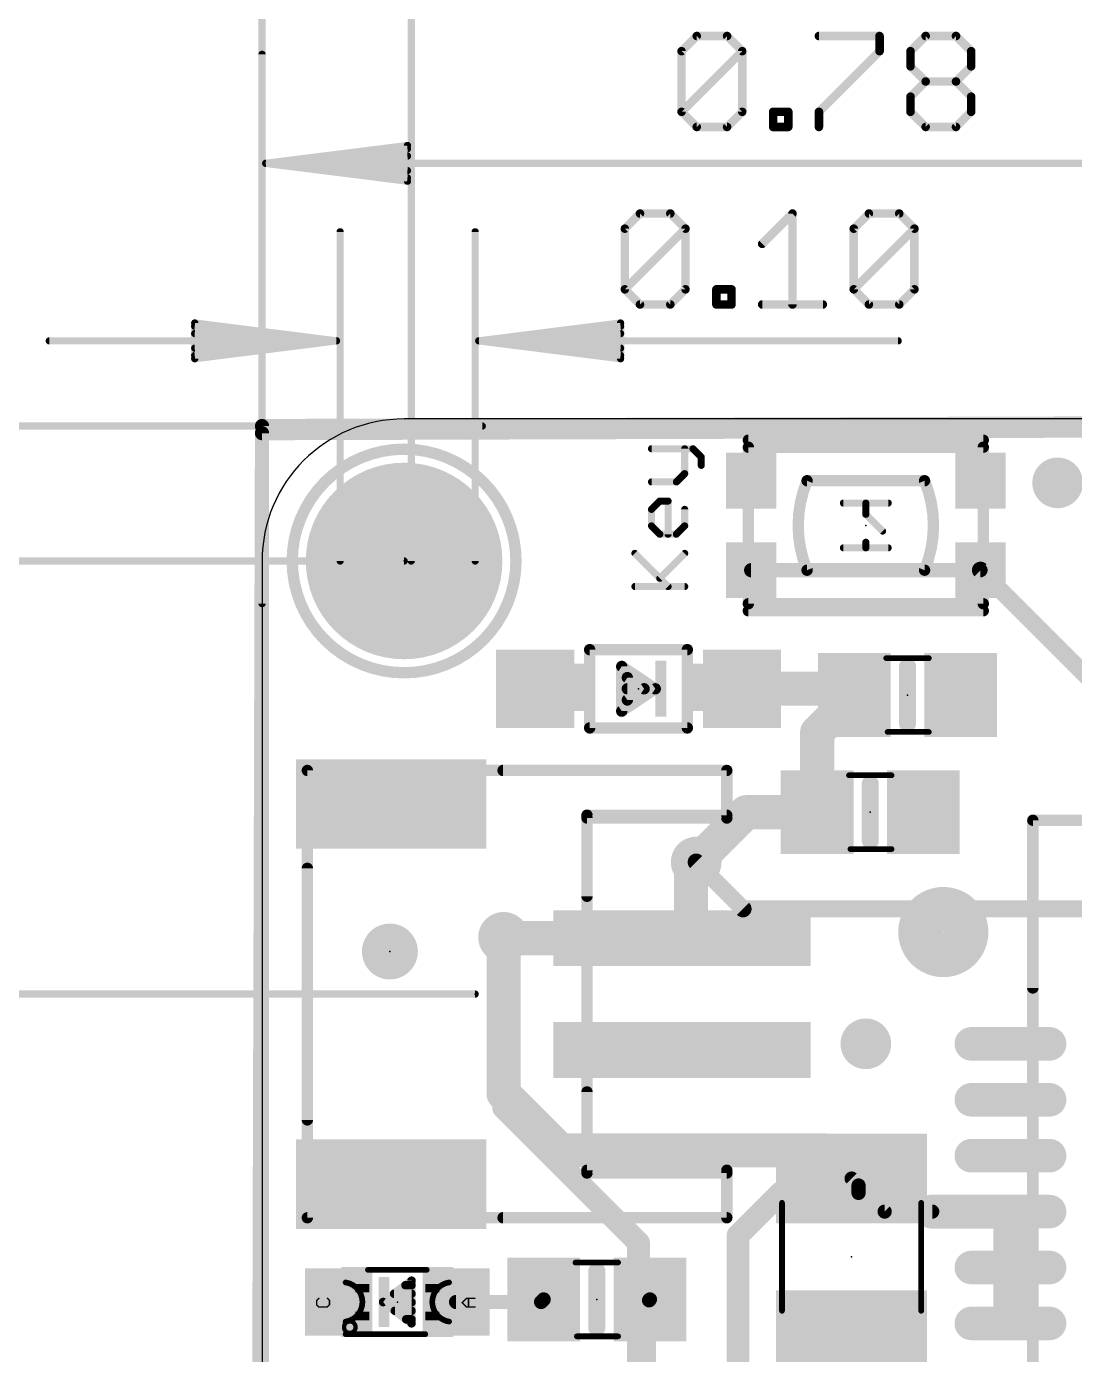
# Model space of a CAD drawing. Extents: x -20 to 40.9, y -0.3 to 63.8.
# Drawn here: x -4.21 to 14.52, y 27.72 to 51.47 of the extents above; entities that cross this region are included whole.
import ezdxf

# ---------------------------------------------------------------- set-up
doc = ezdxf.new("R2010")
doc.units = 0
for name, color, linetype in [('1', 12, 'CONTINUOUS'), ('16', 132, 'CONTINUOUS'), ('17', 110, 'CONTINUOUS'), ('18', 110, 'CONTINUOUS'), ('20', 53, 'CONTINUOUS'), ('21', 40, 'CONTINUOUS'), ('23', 53, 'CONTINUOUS'), ('47', 253, 'CONTINUOUS'), ('51', 253, 'CONTINUOUS')]:
    doc.layers.add(name, color=color, linetype=linetype)

# ---------------------------------------------------------------- blocks, each defined once
blk = doc.blocks.new('RECT')
blk.add_solid([(-0.5, -0.5), (0.5, -0.5), (-0.5, 0.5), (0.5, 0.5)])
blk = doc.blocks.new('PIE')
at = {"const_width": 0.5}
blk.add_lwpolyline([(0, -0.25, 1), (0, 0.25, 1), (0, -0.25)], format="xyb", dxfattribs=at)
blk = doc.blocks.new('ROUNDP')
at = {"const_width": 0.5}
blk.add_lwpolyline([(0, -0.25, 1), (0, 0.25, 1), (0, -0.25)], format="xyb", dxfattribs=at)
blk = doc.blocks.new('RECT320000X96000R100')
at = {"const_width": 0.3}
blk.add_lwpolyline([(0.85, 0), (0.85, 0, 0.4142), (0.7, 0.15), (-0.7, 0.15, 0.4142), (-0.85, 0), (-0.85, 0, 0.4142), (-0.7, -0.15), (0.7, -0.15, 0.4142)], format="xyb", close=True, dxfattribs=at)
blk.add_solid([(-0.7254, -0.0254), (0.7254, -0.0254), (-0.7254, 0.0254), (0.7254, 0.0254)])
blk = doc.blocks.new('ROUNDV')
at = {"const_width": 0.5}
blk.add_lwpolyline([(0, -0.25, 1), (0, 0.25, 1), (0, -0.25)], format="xyb", dxfattribs=at)

msp = doc.modelspace()

# ---------------------------------------------------------------- linework, layer by layer
at = {"layer": '1'}
for points, const_width in [([(40.767, 44.323), (0, 44.196)], 0.254), ([(0, 44.196), (-0.127, -0.127)], 0.254), ([(8.745, 41.745), (12.845, 41.745)], 0.254), ([(12.845, 41.745), (15.367, 39.223)], 0.3048), ([(8.581, 39.624), (10.479, 39.624)], 0.6096), ([(10.479, 39.624), (10.591, 39.512)], 0.6096), ([(9.925, 38.846), (10.591, 39.512)], 0.6096), ([(9.925, 37.417), (9.925, 38.846)], 0.6096), ([(8.655, 37.417), (7.7624, 36.5244)], 0.6096), ([(9.925, 37.417), (8.655, 37.417)], 0.6096), ([(7.671, 36.433), (7.7624, 36.5244)], 0.6096), ([(7.671, 35.163), (7.671, 36.433)], 0.6096), ([(4.318, 32.385), (4.318, 35.179)], 0.6096), ([(4.318, 35.179), (4.334, 35.163)], 0.6096), ([(4.334, 35.163), (7.51, 35.163)], 0.6096), ([(7.51, 35.163), (7.671, 35.163)], 0.6096), ([(5.334, 31.369), (4.318, 32.385)], 0.6096), ([(10.036, 31.369), (5.334, 31.369)], 0.6096), ([(10.541, 30.864), (10.036, 31.369)], 0.6096), ([(11.132, 30.273), (10.541, 30.864)], 0.254), ([(10.665, 30.74), (10.541, 30.864)], 0.254), ([(8.509, 29.845), (9.271, 30.607)], 0.4064), ([(9.271, 30.607), (10.665, 30.607)], 0.4064), ([(10.665, 30.607), (10.665, 30.74)], 0.254), ([(11.982, 30.273), (13.381, 30.273)], 0.6096), ([(13.381, 29.273), (13.381, 30.273)], 0.6096), ([(11.982, 30.273), (11.132, 30.273)], 0.254), ([(8.509, 26.289), (8.509, 29.845)], 0.4064), ([(13.381, 28.273), (13.381, 29.273)], 0.6096), ([(4.989, 28.656), (3.469, 28.656)], 0.254), ([(5.035, 28.702), (4.989, 28.656)], 0.254), ([(6.935, 28.702), (6.919, 28.686)], 0.254), ([(6.919, 28.686), (6.919, 26.924)], 0.254)]:
    msp.add_lwpolyline(points, dxfattribs=dict(at, const_width=const_width))
for points, const_width in [([(0.0635, 44.1958, 1), (-0.0635, 44.1962)], 0.127), ([(-0.0002, 44.2595, 1), (0.0002, 44.1325)], 0.127), ([(8.745, 41.8085, 1), (8.745, 41.6815)], 0.127), ([(12.8989, 41.7989, 1), (12.7911, 41.6911)], 0.1524), ([(12.845, 41.6815, 1), (12.845, 41.8085)], 0.127), ([(8.581, 39.7764, 1), (8.581, 39.4716)], 0.3048), ([(10.5868, 39.7318, 1), (10.3712, 39.5162)], 0.3048), ([(10.479, 39.4716, 1), (10.479, 39.7764)], 0.3048), ([(10.6988, 39.4042, 1), (10.4832, 39.6198)], 0.3048), ([(10.4832, 39.4042, 1), (10.6988, 39.6198)], 0.3048), ([(9.8172, 38.9538, 1), (10.0328, 38.7382)], 0.3048), ([(10.0774, 38.846, 1), (9.7726, 38.846)], 0.3048), ([(8.655, 37.5694, 1), (8.655, 37.2646)], 0.3048), ([(8.7628, 37.3092, 1), (8.5472, 37.5248)], 0.3048), ([(9.7726, 37.417, 1), (10.0774, 37.417)], 0.3048), ([(9.925, 37.2646, 1), (9.925, 37.5694)], 0.3048), ([(7.8702, 36.4167, 1), (7.6547, 36.6322)], 0.3048), ([(7.5632, 36.5408, 1), (7.7788, 36.3252)], 0.3048), ([(7.8234, 36.433, 1), (7.5186, 36.433)], 0.3048), ([(7.6547, 36.6322, 1), (7.8702, 36.4167)], 0.3048), ([(4.4258, 35.2868, 1), (4.2102, 35.0712)], 0.3048), ([(4.4704, 35.179, 1), (4.1656, 35.179)], 0.3048), ([(4.334, 35.3154, 1), (4.334, 35.0106)], 0.3048), ([(4.2262, 35.0552, 1), (4.4418, 35.2708)], 0.3048), ([(7.51, 35.3154, 1), (7.51, 35.0106)], 0.3048), ([(7.51, 35.0106, 1), (7.51, 35.3154)], 0.3048), ([(7.671, 35.0106, 1), (7.671, 35.3154)], 0.3048), ([(7.5186, 35.163, 1), (7.8234, 35.163)], 0.3048), ([(4.4258, 32.4928, 1), (4.2102, 32.2772)], 0.3048), ([(4.1656, 32.385, 1), (4.4704, 32.385)], 0.3048), ([(5.334, 31.5214, 1), (5.334, 31.2166)], 0.3048), ([(5.2262, 31.2612, 1), (5.4418, 31.4768)], 0.3048), ([(10.1438, 31.4768, 1), (9.9282, 31.2612)], 0.3048), ([(10.036, 31.2166, 1), (10.036, 31.5214)], 0.3048), ([(10.4332, 30.7562, 1), (10.6488, 30.9718)], 0.3048), ([(10.5859, 30.9089, 1), (10.4961, 30.8191)], 0.127), ([(10.5859, 30.9089, 1), (10.4961, 30.8191)], 0.127), ([(9.271, 30.7086, 1), (9.271, 30.5054)], 0.2032), ([(9.3428, 30.5352, 1), (9.1992, 30.6788)], 0.2032), ([(10.7285, 30.74, 1), (10.6015, 30.74)], 0.127), ([(10.6015, 30.607, 1), (10.7285, 30.607)], 0.127), ([(10.6201, 30.6951, 1), (10.7099, 30.7849)], 0.127), ([(10.665, 30.5054, 1), (10.665, 30.7086)], 0.2032), ([(11.982, 30.4254, 1), (11.982, 30.1206)], 0.3048), ([(13.5334, 30.273, 1), (13.2286, 30.273)], 0.3048), ([(13.381, 30.1206, 1), (13.381, 30.4254)], 0.3048), ([(11.132, 30.3365, 1), (11.132, 30.2095)], 0.127), ([(11.0871, 30.2281, 1), (11.1769, 30.3179)], 0.127), ([(11.982, 30.2095, 1), (11.982, 30.3365)], 0.127), ([(8.6106, 29.845, 1), (8.4074, 29.845)], 0.2032), ([(8.4372, 29.9168, 1), (8.5808, 29.7732)], 0.2032), ([(13.5334, 29.273, 1), (13.2286, 29.273)], 0.3048), ([(13.2286, 29.273, 1), (13.5334, 29.273)], 0.3048), ([(3.469, 28.7195, 1), (3.469, 28.5925)], 0.127), ([(4.9441, 28.7009, 1), (5.0339, 28.6111)], 0.127), ([(4.989, 28.5925, 1), (4.989, 28.7195)], 0.127), ([(5.0799, 28.6571, 1), (4.9901, 28.7469)], 0.127), ([(6.9825, 28.686, 1), (6.8555, 28.686)], 0.127), ([(6.8741, 28.7309, 1), (6.9639, 28.6411)], 0.127), ([(6.9799, 28.6571, 1), (6.8901, 28.7469)], 0.127), ([(13.2286, 28.273, 1), (13.5334, 28.273)], 0.3048)]:
    msp.add_lwpolyline(points, format="xyb", dxfattribs=dict(at, const_width=const_width))
at = {"layer": '16'}
for points, const_width in [([(40.767, 44.45), (0, 44.323)], 0.254), ([(0, 44.323), (0, -0.127)], 0.254), ([(7.7624, 36.5244), (8.5999, 35.687)], 0.3048), ([(8.5999, 35.687), (20.447, 35.687)], 0.3048), ([(4.318, 32.131), (4.318, 35.179)], 0.4064), ([(6.731, 29.718), (4.318, 32.131)], 0.4064), ([(6.731, 14.478), (6.731, 29.718)], 0.4064)]:
    msp.add_lwpolyline(points, dxfattribs=dict(at, const_width=const_width))
for points, const_width in [([(0.0635, 44.323, 1), (-0.0635, 44.323)], 0.127), ([(-0.0002, 44.3865, 1), (0.0002, 44.2595)], 0.127), ([(7.8163, 36.5783, 1), (7.7086, 36.4706)], 0.1524), ([(8.5999, 35.7632, 1), (8.5999, 35.6108)], 0.1524), ([(8.546, 35.6331, 1), (8.6538, 35.7409)], 0.1524), ([(4.4196, 35.179, 1), (4.2164, 35.179)], 0.2032), ([(4.3898, 32.2028, 1), (4.2462, 32.0592)], 0.2032), ([(4.2164, 32.131, 1), (4.4196, 32.131)], 0.2032), ([(6.8326, 29.718, 1), (6.6294, 29.718)], 0.2032), ([(6.6592, 29.6462, 1), (6.8028, 29.7898)], 0.2032)]:
    msp.add_lwpolyline(points, format="xyb", dxfattribs=dict(at, const_width=const_width))
at = {"layer": '20'}
for p, q in [((38.1, 44.45), (2.54, 44.45)), ((0, 41.91), (0, 11.176))]:
    msp.add_line(p, q, dxfattribs=at)
msp.add_arc((2.54, 41.91), 2.54, 90, 180, dxfattribs=at)
at = {"layer": '21'}
for points, const_width in [([(2.54, 39.91, 1), (2.54, 43.91, 1), (2.54, 39.91)], 0.2032), ([(6.9633, 43.9489, 1), (6.9633, 43.8854)], 0.0635), ([(7.5883, 43.9172, 1), (7.5248, 43.9172)], 0.0635), ([(7.7272, 43.9396, 1), (7.6823, 43.8947)], 0.0635), ([(7.7048, 43.8854, 1), (7.7048, 43.9489)], 0.0635), ([(8.695, 44.1212, 1), (8.695, 44.0196)], 0.1016), ([(12.895, 44.0196, 1), (12.895, 44.1212)], 0.1016), ([(7.8848, 43.7689, 1), (7.8213, 43.7689)], 0.0635), ([(7.8306, 43.7464, 1), (7.8755, 43.7913)], 0.0635), ([(7.5248, 43.4723, 1), (7.5883, 43.4723)], 0.0635), ([(7.579, 43.4498, 1), (7.534, 43.4947)], 0.0635), ([(7.8213, 43.6206, 1), (7.8848, 43.6206)], 0.0635), ([(6.9633, 43.3557, 1), (6.9633, 43.2922)], 0.0635), ([(7.3858, 43.3464, 1), (7.4307, 43.3015)], 0.0635), ([(7.4082, 43.2922, 1), (7.4082, 43.3557)], 0.0635), ([(7.1116, 43.0134, 1), (7.1116, 42.9499)], 0.0635), ([(7.1341, 42.9592, 1), (7.0892, 43.0041)], 0.0635), ([(7.2917, 42.9816, 1), (7.2282, 42.9816)], 0.0635), ([(7.2599, 42.9499, 1), (7.2599, 43.0134)], 0.0635), ([(6.9951, 42.8333, 1), (6.9316, 42.8333)], 0.0635), ([(6.9409, 42.8558, 1), (6.9858, 42.8109)], 0.0635), ([(7.5883, 42.8333, 1), (7.5248, 42.8333)], 0.0635), ([(6.9858, 42.5592, 1), (6.9409, 42.5143)], 0.0635), ([(6.9316, 42.5368, 1), (6.9951, 42.5368)], 0.0635), ([(7.5248, 42.5368, 1), (7.5883, 42.5368)], 0.0635), ([(7.579, 42.5143, 1), (7.534, 42.5592)], 0.0635), ([(7.1116, 42.4202, 1), (7.1116, 42.3567)], 0.0635), ([(7.0892, 42.366, 1), (7.1341, 42.4109)], 0.0635), ([(7.2282, 42.3885, 1), (7.2917, 42.3885)], 0.0635), ([(7.3858, 42.4109, 1), (7.4307, 42.366)], 0.0635), ([(7.4082, 42.3567, 1), (7.4082, 42.4202)], 0.0635), ([(6.6892, 42.0686, 1), (6.6443, 42.0237)], 0.0635), ([(7.579, 42.0237, 1), (7.534, 42.0686)], 0.0635), ([(7.0892, 41.6237, 1), (7.1341, 41.5788)], 0.0635), ([(6.6667, 41.4847, 1), (6.6667, 41.4212)], 0.0635), ([(7.2375, 41.4305, 1), (7.2824, 41.4754)], 0.0635), ([(7.5565, 41.4212, 1), (7.5565, 41.4847)], 0.0635), ([(8.695, 41.0704, 1), (8.695, 40.9688)], 0.1016), ([(12.895, 40.9688, 1), (12.895, 41.0704)], 0.1016), ([(5.858, 40.3748, 1), (5.858, 40.2732)], 0.1016), ([(7.604, 40.2732, 1), (7.604, 40.3748)], 0.1016), ([(11.6172, 40.02, 1), (11.4648, 40.02)], 0.1524), ([(6.4818, 40.024, 1), (6.3802, 40.024)], 0.1016), ([(6.4592, 40.0663, 1), (6.4028, 39.9817)], 0.1016), ([(6.5818, 39.824, 1), (6.4802, 39.824)], 0.1016), ([(6.5592, 39.8663, 1), (6.5028, 39.7817)], 0.1016), ([(6.531, 39.6748, 1), (6.531, 39.5732)], 0.1016), ([(6.8592, 39.5817, 1), (6.8028, 39.6663)], 0.1016), ([(6.8028, 39.5817, 1), (6.8592, 39.6663)], 0.1016), ([(6.831, 39.5732, 1), (6.831, 39.6748)], 0.1016), ([(7.0592, 39.5817, 1), (7.0028, 39.6663)], 0.1016), ([(7.0028, 39.5817, 1), (7.0592, 39.6663)], 0.1016), ([(6.5028, 39.4663, 1), (6.5592, 39.3817)], 0.1016), ([(6.4802, 39.424, 1), (6.5818, 39.424)], 0.1016), ([(6.4028, 39.2663, 1), (6.4592, 39.1817)], 0.1016), ([(6.3802, 39.224, 1), (6.4818, 39.224)], 0.1016), ([(5.858, 38.9748, 1), (5.858, 38.8732)], 0.1016), ([(7.604, 38.8732, 1), (7.604, 38.9748)], 0.1016), ([(11.4648, 39.004, 1), (11.6172, 39.004)], 0.1524), ([(4.31, 38.2138, 1), (4.31, 38.1122)], 0.1016), ([(8.3608, 38.163, 1), (8.2592, 38.163)], 0.1016), ([(8.31, 38.1122, 1), (8.31, 38.2138)], 0.1016), ([(10.9512, 37.925, 1), (10.7988, 37.925)], 0.1524), ([(5.81, 37.3638, 1), (5.81, 37.2622)], 0.1016), ([(5.8608, 37.313, 1), (5.7592, 37.313)], 0.1016), ([(8.2592, 37.313, 1), (8.3608, 37.313)], 0.1016), ([(8.31, 37.2622, 1), (8.31, 37.3638)], 0.1016), ([(13.781, 37.3238, 1), (13.781, 37.2222)], 0.1016), ([(13.8318, 37.273, 1), (13.7302, 37.273)], 0.1016), ([(10.7988, 36.909, 1), (10.9512, 36.909)], 0.1524), ([(0.8608, 36.413, 1), (0.7592, 36.413)], 0.1016), ([(5.7592, 35.913, 1), (5.8608, 35.913)], 0.1016), ([(12.181, 34.873, 1), (12.181, 35.673, 1), (12.181, 34.873)], 0.8128), ([(13.7302, 34.273, 1), (13.8318, 34.273)], 0.1016), ([(5.8608, 32.413, 1), (5.7592, 32.413)], 0.1016), ([(0.7592, 31.913, 1), (0.8608, 31.913)], 0.1016), ([(5.81, 31.0638, 1), (5.81, 30.9622)], 0.1016), ([(8.3608, 31.013, 1), (8.2592, 31.013)], 0.1016), ([(8.31, 30.9622, 1), (8.31, 31.0638)], 0.1016), ([(5.7592, 31.013, 1), (5.8608, 31.013)], 0.1016), ([(4.31, 30.2138, 1), (4.31, 30.1122)], 0.1016), ([(8.2592, 30.163, 1), (8.3608, 30.163)], 0.1016), ([(8.31, 30.1122, 1), (8.31, 30.2138)], 0.1016), ([(6.0612, 29.21, 1), (5.9088, 29.21)], 0.1524), ([(2.565, 28.9941, 1), (2.565, 28.9179)], 0.0762), ([(2.7111, 29.037, 1), (2.6349, 29.037)], 0.0762), ([(2.6959, 29.0065, 1), (2.6501, 29.0675)], 0.0762), ([(2.673, 28.9179, 1), (2.673, 28.9941)], 0.0762), ([(2.3618, 28.8417, 1), (2.3618, 28.7655)], 0.0762), ([(2.673, 28.7655, 1), (2.673, 28.8417)], 0.0762), ([(2.1879, 28.6865, 1), (2.1421, 28.6255)], 0.0762), ([(2.1421, 28.6865, 1), (2.1879, 28.6255)], 0.0762), ([(2.1714, 28.6893, 1), (2.1714, 28.6131)], 0.0762), ([(2.3746, 28.5369, 1), (2.3746, 28.4607)], 0.0762), ([(2.673, 28.6131, 1), (2.673, 28.6893)], 0.0762), ([(2.673, 28.4607, 1), (2.673, 28.5369)], 0.0762), ([(2.5778, 28.3845, 1), (2.5778, 28.3083)], 0.0762), ([(2.6349, 28.275, 1), (2.7111, 28.275)], 0.0762), ([(2.6501, 28.2445, 1), (2.6959, 28.3055)], 0.0762), ([(2.673, 28.3083, 1), (2.673, 28.3845)], 0.0762), ([(5.9088, 28.194, 1), (6.0612, 28.194)], 0.1524)]:
    msp.add_lwpolyline(points, format="xyb", dxfattribs=dict(at, const_width=const_width))
for points, const_width in [([(6.9633, 43.9172), (7.7048, 43.9172)], 0.127), ([(7.5565, 43.4723), (7.5565, 43.9172)], 0.127), ([(7.7048, 43.9172), (7.8531, 43.7689)], 0.127), ([(8.695, 44.0704), (12.895, 44.0704)], 0.2032), ([(7.8531, 43.7689), (7.8531, 43.6206)], 0.127), ([(7.4082, 43.324), (7.5565, 43.4723)], 0.127), ([(6.9633, 43.324), (7.4082, 43.324)], 0.127), ([(6.9633, 42.8333), (7.1116, 42.9816)], 0.127), ([(7.1116, 42.9816), (7.2599, 42.9816)], 0.127), ([(7.2599, 42.9816), (7.2599, 42.3885)], 0.127), ([(6.9633, 42.5368), (6.9633, 42.8333)], 0.127), ([(7.5565, 42.8333), (7.5565, 42.5368)], 0.127), ([(7.1116, 42.3885), (6.9633, 42.5368)], 0.127), ([(7.5565, 42.5368), (7.4082, 42.3885)], 0.127), ([(7.4082, 42.3885), (7.1116, 42.3885)], 0.127), ([(7.2599, 41.4529), (6.6667, 42.0461)], 0.127), ([(7.1116, 41.6012), (7.5565, 42.0461)], 0.127), ([(6.6667, 41.4529), (7.5565, 41.4529)], 0.127), ([(12.895, 41.0196), (8.695, 41.0196)], 0.2032), ([(5.858, 40.324), (7.604, 40.324)], 0.2032), ([(11.541, 40.02), (11.541, 39.004)], 0.3048), ([(6.431, 39.224), (6.431, 40.024)], 0.2032), ([(6.431, 40.024), (7.031, 39.624)], 0.2032), ([(6.531, 39.424), (6.531, 39.824)], 0.2032), ([(6.531, 39.824), (6.831, 39.624)], 0.2032), ([(7.031, 39.624), (6.431, 39.224)], 0.2032), ([(6.831, 39.624), (6.531, 39.424)], 0.2032), ([(6.531, 39.624), (6.831, 39.624)], 0.2032), ([(7.604, 38.924), (5.858, 38.924)], 0.2032), ([(4.31, 38.163), (8.31, 38.163)], 0.2032), ([(8.31, 38.163), (8.31, 37.313)], 0.2032), ([(10.875, 37.925), (10.875, 36.909)], 0.3048), ([(8.31, 37.313), (5.81, 37.313)], 0.2032), ([(5.81, 37.313), (5.81, 35.913)], 0.2032), ([(16.781, 37.273), (13.781, 37.273)], 0.2032), ([(13.781, 37.273), (13.781, 34.273)], 0.2032), ([(0.81, 31.913), (0.81, 36.413)], 0.2032), ([(5.81, 32.413), (5.81, 31.013)], 0.2032), ([(5.81, 31.013), (8.31, 31.013)], 0.2032), ([(8.31, 31.013), (8.31, 30.163)], 0.2032), ([(8.31, 30.163), (4.31, 30.163)], 0.2032), ([(5.985, 29.21), (5.985, 28.194)], 0.3048), ([(2.673, 29.037), (2.165, 28.656)], 0.1524), ([(2.565, 28.956), (2.673, 28.956)], 0.1524), ([(2.673, 28.275), (2.673, 29.037)], 0.1524), ([(2.3618, 28.8036), (2.673, 28.8036)], 0.1524), ([(2.165, 28.656), (2.673, 28.275)], 0.1524), ([(2.1714, 28.6512), (2.673, 28.6512)], 0.1524), ([(2.3746, 28.4988), (2.673, 28.4988)], 0.1524), ([(2.5778, 28.3464), (2.673, 28.3464)], 0.1524)]:
    msp.add_lwpolyline(points, dxfattribs=dict(at, const_width=const_width))
at = {"layer": '23'}
for p in [(10.795, 42.545), (2.54, 41.91), (6.731, 39.624), (11.541, 39.512), (10.875, 37.417), (2.286, 34.925), (3.81, 34.163), (10.541, 29.464), (2.419, 28.656), (5.985, 28.702)]:
    msp.add_point(p, dxfattribs=at)
at = {"layer": '47'}
for points, const_width in [([(0, 41.148), (0, 63.418)], 0.13), ([(2.667, 41.91), (2.667, 56.941)], 0.13), ([(7.5008, 51.0285), (7.772, 51.2997)], 0.1524), ([(7.772, 51.2997), (8.3143, 51.2997)], 0.1524), ([(8.3143, 51.2997), (8.5855, 51.0285)], 0.1524), ([(9.9565, 51.2997), (11.0412, 51.2997)], 0.1524), ([(11.0412, 51.2997), (11.0412, 51.0285)], 0.1524), ([(11.5937, 51.0285), (11.8649, 51.2997)], 0.1524), ([(11.8649, 51.2997), (12.4072, 51.2997)], 0.1524), ([(12.4072, 51.2997), (12.6784, 51.0285)], 0.1524), ([(7.5008, 49.9439), (7.5008, 51.0285)], 0.1524), ([(7.5008, 49.9439), (8.5855, 51.0285)], 0.1524), ([(8.5855, 51.0285), (8.5855, 49.9439)], 0.1524), ([(11.0412, 51.0285), (9.9565, 49.9439)], 0.1524), ([(11.5937, 50.7574), (11.5937, 51.0285)], 0.1524), ([(12.6784, 51.0285), (12.6784, 50.7574)], 0.1524), ([(0, 41.148), (0, 50.972)], 0.13), ([(11.8649, 50.4862), (11.5937, 50.7574)], 0.1524), ([(12.6784, 50.7574), (12.4072, 50.4862)], 0.1524), ([(11.5937, 50.215), (11.8649, 50.4862)], 0.1524), ([(11.8649, 50.4862), (12.4072, 50.4862)], 0.1524), ([(12.4072, 50.4862), (12.6784, 50.215)], 0.1524), ([(11.5937, 49.9439), (11.5937, 50.215)], 0.1524), ([(12.6784, 50.215), (12.6784, 49.9439)], 0.1524), ([(7.772, 49.6727), (7.5008, 49.9439)], 0.1524), ([(8.5855, 49.9439), (8.3143, 49.6727)], 0.1524), ([(9.138, 49.6727), (9.138, 49.9439)], 0.1524), ([(9.138, 49.9439), (9.4091, 49.9439)], 0.1524), ([(9.4091, 49.9439), (9.4091, 49.6727)], 0.1524), ([(9.9565, 49.9439), (9.9565, 49.6727)], 0.1524), ([(11.8649, 49.6727), (11.5937, 49.9439)], 0.1524), ([(12.6784, 49.9439), (12.4072, 49.6727)], 0.1524), ([(8.3143, 49.6727), (7.772, 49.6727)], 0.1524), ([(9.4091, 49.6727), (9.138, 49.6727)], 0.1524), ([(12.4072, 49.6727), (11.8649, 49.6727)], 0.1524), ([(0.065, 49.022), (2.6, 49.3412)], 0.13), ([(2.6, 49.3412), (2.6, 48.7028)], 0.13), ([(0.065, 49.022), (2.6, 49.282)], 0.13), ([(0.065, 49.022), (2.6, 49.152)], 0.13), ([(0.065, 49.022), (19.747, 49.022)], 0.13), ([(2.6, 48.7028), (0.065, 49.022)], 0.13), ([(2.6, 48.892), (0.065, 49.022)], 0.13), ([(2.6, 48.762), (0.065, 49.022)], 0.13), ([(6.4862, 47.8535), (6.7574, 48.1247)], 0.1524), ([(6.7574, 48.1247), (7.2997, 48.1247)], 0.1524), ([(7.2997, 48.1247), (7.5709, 47.8535)], 0.1524), ([(8.9419, 47.5824), (9.4843, 48.1247)], 0.1524), ([(9.4843, 48.1247), (9.4843, 46.4977)], 0.1524), ([(10.5791, 47.8535), (10.8503, 48.1247)], 0.1524), ([(10.8503, 48.1247), (11.3926, 48.1247)], 0.1524), ([(11.3926, 48.1247), (11.6638, 47.8535)], 0.1524), ([(1.397, 41.91), (1.397, 47.797)], 0.13), ([(3.81, 41.91), (3.81, 47.797)], 0.13), ([(6.4862, 46.7689), (6.4862, 47.8535)], 0.1524), ([(6.4862, 46.7689), (7.5709, 47.8535)], 0.1524), ([(7.5709, 47.8535), (7.5709, 46.7689)], 0.1524), ([(10.5791, 46.7689), (10.5791, 47.8535)], 0.1524), ([(10.5791, 46.7689), (11.6638, 47.8535)], 0.1524), ([(11.6638, 47.8535), (11.6638, 46.7689)], 0.1524), ([(6.7574, 46.4977), (6.4862, 46.7689)], 0.1524), ([(7.5709, 46.7689), (7.2997, 46.4977)], 0.1524), ([(8.1234, 46.4977), (8.1234, 46.7689)], 0.1524), ([(8.1234, 46.7689), (8.3945, 46.7689)], 0.1524), ([(8.3945, 46.7689), (8.3945, 46.4977)], 0.1524), ([(10.8503, 46.4977), (10.5791, 46.7689)], 0.1524), ([(11.6638, 46.7689), (11.3926, 46.4977)], 0.1524), ([(7.2997, 46.4977), (6.7574, 46.4977)], 0.1524), ([(8.3945, 46.4977), (8.1234, 46.4977)], 0.1524), ([(8.9419, 46.4977), (10.0266, 46.4977)], 0.1524), ([(11.3926, 46.4977), (10.8503, 46.4977)], 0.1524), ([(1.332, 45.847), (-1.203, 46.1662)], 0.13), ([(-1.203, 46.1662), (-1.203, 45.5278)], 0.13), ([(1.332, 45.847), (-1.203, 46.107)], 0.13), ([(3.875, 45.847), (6.41, 46.1662)], 0.13), ([(3.875, 45.847), (6.41, 46.107)], 0.13), ([(6.41, 46.1662), (6.41, 45.5278)], 0.13), ([(1.332, 45.847), (-3.803, 45.847)], 0.13), ([(1.332, 45.847), (-1.203, 45.977)], 0.13), ([(-1.203, 45.5278), (1.332, 45.847)], 0.13), ([(-1.203, 45.717), (1.332, 45.847)], 0.13), ([(-1.203, 45.587), (1.332, 45.847)], 0.13), ([(3.875, 45.847), (6.41, 45.977)], 0.13), ([(3.875, 45.847), (11.3728, 45.847)], 0.13), ([(6.41, 45.5278), (3.875, 45.847)], 0.13), ([(6.41, 45.717), (3.875, 45.847)], 0.13), ([(6.41, 45.587), (3.875, 45.847)], 0.13), ([(3.937, 44.323), (-19.603, 44.323)], 0.13), ([(2.54, 41.91), (-15.158, 41.91)], 0.13), ([(3.81, 34.163), (-11.983, 34.163)], 0.13)]:
    msp.add_lwpolyline(points, dxfattribs=dict(at, const_width=const_width))
for points, const_width in [([(7.772, 51.3378, 1), (7.772, 51.2616)], 0.0762), ([(7.7989, 51.2727, 1), (7.745, 51.3266)], 0.0762), ([(8.3412, 51.3266, 1), (8.2874, 51.2727)], 0.0762), ([(8.3143, 51.2616, 1), (8.3143, 51.3378)], 0.0762), ([(9.9565, 51.3378, 1), (9.9565, 51.2616)], 0.0762), ([(11.0793, 51.2997, 1), (11.0031, 51.2997)], 0.0762), ([(11.0412, 51.2616, 1), (11.0412, 51.3378)], 0.0762), ([(11.8649, 51.3378, 1), (11.8649, 51.2616)], 0.0762), ([(11.8918, 51.2727, 1), (11.8379, 51.3266)], 0.0762), ([(12.4341, 51.3266, 1), (12.3803, 51.2727)], 0.0762), ([(12.4072, 51.2616, 1), (12.4072, 51.3378)], 0.0762), ([(7.5389, 51.0285, 1), (7.4627, 51.0285)], 0.0762), ([(7.4739, 51.0555, 1), (7.5278, 51.0016)], 0.0762), ([(8.6236, 51.0285, 1), (8.5474, 51.0285)], 0.0762), ([(8.6124, 51.0016, 1), (8.5585, 51.0555)], 0.0762), ([(8.5585, 51.0016, 1), (8.6124, 51.0555)], 0.0762), ([(11.0031, 51.0285, 1), (11.0793, 51.0285)], 0.0762), ([(11.0681, 51.0016, 1), (11.0143, 51.0555)], 0.0762), ([(11.6318, 51.0285, 1), (11.5556, 51.0285)], 0.0762), ([(11.5668, 51.0555, 1), (11.6206, 51.0016)], 0.0762), ([(12.7165, 51.0285, 1), (12.6403, 51.0285)], 0.0762), ([(12.6514, 51.0016, 1), (12.7053, 51.0555)], 0.0762), ([(0.0325, 50.972, 1), (-0.0325, 50.972)], 0.065), ([(11.6206, 50.7843, 1), (11.5668, 50.7304)], 0.0762), ([(12.7053, 50.7304, 1), (12.6514, 50.7843)], 0.0762), ([(11.5556, 50.7574, 1), (11.6318, 50.7574)], 0.0762), ([(12.6403, 50.7574, 1), (12.7165, 50.7574)], 0.0762), ([(11.8649, 50.5243, 1), (11.8649, 50.4481)], 0.0762), ([(11.8918, 50.4593, 1), (11.8379, 50.5131)], 0.0762), ([(11.8379, 50.4593, 1), (11.8918, 50.5131)], 0.0762), ([(12.4341, 50.5131, 1), (12.3803, 50.4593)], 0.0762), ([(12.3803, 50.5131, 1), (12.4341, 50.4593)], 0.0762), ([(12.4072, 50.4481, 1), (12.4072, 50.5243)], 0.0762), ([(11.6318, 50.215, 1), (11.5556, 50.215)], 0.0762), ([(11.5668, 50.242, 1), (11.6206, 50.1881)], 0.0762), ([(12.7165, 50.215, 1), (12.6403, 50.215)], 0.0762), ([(12.6514, 50.1881, 1), (12.7053, 50.242)], 0.0762), ([(7.5278, 49.9708, 1), (7.4739, 49.9169)], 0.0762), ([(7.4739, 49.9708, 1), (7.5278, 49.9169)], 0.0762), ([(7.4627, 49.9439, 1), (7.5389, 49.9439)], 0.0762), ([(8.5474, 49.9439, 1), (8.6236, 49.9439)], 0.0762), ([(8.6124, 49.9169, 1), (8.5585, 49.9708)], 0.0762), ([(9.1761, 49.9439, 1), (9.0999, 49.9439)], 0.0762), ([(9.138, 49.982, 1), (9.138, 49.9058)], 0.0762), ([(9.4472, 49.9439, 1), (9.371, 49.9439)], 0.0762), ([(9.4091, 49.9058, 1), (9.4091, 49.982)], 0.0762), ([(9.9946, 49.9439, 1), (9.9184, 49.9439)], 0.0762), ([(9.9296, 49.9708, 1), (9.9835, 49.9169)], 0.0762), ([(11.6206, 49.9708, 1), (11.5668, 49.9169)], 0.0762), ([(11.5556, 49.9439, 1), (11.6318, 49.9439)], 0.0762), ([(12.6403, 49.9439, 1), (12.7165, 49.9439)], 0.0762), ([(12.7053, 49.9169, 1), (12.6514, 49.9708)], 0.0762), ([(7.772, 49.7108, 1), (7.772, 49.6346)], 0.0762), ([(7.745, 49.6458, 1), (7.7989, 49.6996)], 0.0762), ([(8.2874, 49.6996, 1), (8.3412, 49.6458)], 0.0762), ([(8.3143, 49.6346, 1), (8.3143, 49.7108)], 0.0762), ([(9.138, 49.7108, 1), (9.138, 49.6346)], 0.0762), ([(9.0999, 49.6727, 1), (9.1761, 49.6727)], 0.0762), ([(9.371, 49.6727, 1), (9.4472, 49.6727)], 0.0762), ([(9.4091, 49.6346, 1), (9.4091, 49.7108)], 0.0762), ([(9.9184, 49.6727, 1), (9.9946, 49.6727)], 0.0762), ([(11.8649, 49.7108, 1), (11.8649, 49.6346)], 0.0762), ([(11.8379, 49.6458, 1), (11.8918, 49.6996)], 0.0762), ([(12.3803, 49.6996, 1), (12.4341, 49.6458)], 0.0762), ([(12.4072, 49.6346, 1), (12.4072, 49.7108)], 0.0762), ([(2.6325, 49.3412, 1), (2.5675, 49.3412)], 0.065), ([(2.6041, 49.309, 1), (2.5959, 49.3735)], 0.065), ([(2.6033, 49.2497, 1), (2.5967, 49.3143)], 0.065), ([(2.6017, 49.1195, 1), (2.5983, 49.1845)], 0.065), ([(0.065, 49.0545, 1), (0.065, 48.9895)], 0.065), ([(0.0691, 49.0542, 1), (0.0609, 48.9898)], 0.065), ([(0.0633, 49.0545, 1), (0.0667, 48.9895)], 0.065), ([(0.0667, 49.0545, 1), (0.0633, 48.9895)], 0.065), ([(0.0683, 49.0543, 1), (0.0617, 48.9897)], 0.065), ([(0.0617, 49.0543, 1), (0.0683, 48.9897)], 0.065), ([(0.0609, 49.0542, 1), (0.0691, 48.9898)], 0.065), ([(2.5983, 48.8595, 1), (2.6017, 48.9245)], 0.065), ([(2.5675, 48.7028, 1), (2.6325, 48.7028)], 0.065), ([(2.5959, 48.6705, 1), (2.6041, 48.735)], 0.065), ([(2.5967, 48.7297, 1), (2.6033, 48.7943)], 0.065), ([(6.7574, 48.1628, 1), (6.7574, 48.0866)], 0.0762), ([(6.7843, 48.0977, 1), (6.7304, 48.1516)], 0.0762), ([(7.3266, 48.1516, 1), (7.2728, 48.0977)], 0.0762), ([(7.2997, 48.0866, 1), (7.2997, 48.1628)], 0.0762), ([(9.5224, 48.1247, 1), (9.4462, 48.1247)], 0.0762), ([(9.5112, 48.0977, 1), (9.4573, 48.1516)], 0.0762), ([(10.8503, 48.1628, 1), (10.8503, 48.0866)], 0.0762), ([(10.8772, 48.0977, 1), (10.8233, 48.1516)], 0.0762), ([(11.4195, 48.1516, 1), (11.3656, 48.0977)], 0.0762), ([(11.3926, 48.0866, 1), (11.3926, 48.1628)], 0.0762), ([(1.4295, 47.797, 1), (1.3645, 47.797)], 0.065), ([(3.8425, 47.797, 1), (3.7775, 47.797)], 0.065), ([(6.5243, 47.8535, 1), (6.4481, 47.8535)], 0.0762), ([(6.4593, 47.8805, 1), (6.5131, 47.8266)], 0.0762), ([(7.609, 47.8535, 1), (7.5328, 47.8535)], 0.0762), ([(7.5978, 47.8266, 1), (7.5439, 47.8805)], 0.0762), ([(7.5439, 47.8266, 1), (7.5978, 47.8805)], 0.0762), ([(10.5521, 47.8805, 1), (10.606, 47.8266)], 0.0762), ([(10.6172, 47.8535, 1), (10.541, 47.8535)], 0.0762), ([(11.7019, 47.8535, 1), (11.6257, 47.8535)], 0.0762), ([(11.6907, 47.8266, 1), (11.6368, 47.8805)], 0.0762), ([(11.6368, 47.8266, 1), (11.6907, 47.8805)], 0.0762), ([(8.915, 47.6093, 1), (8.9689, 47.5554)], 0.0762), ([(6.5131, 46.7958, 1), (6.4593, 46.7419)], 0.0762), ([(6.4593, 46.7958, 1), (6.5131, 46.7419)], 0.0762), ([(6.4481, 46.7689, 1), (6.5243, 46.7689)], 0.0762), ([(7.5328, 46.7689, 1), (7.609, 46.7689)], 0.0762), ([(7.5978, 46.7419, 1), (7.5439, 46.7958)], 0.0762), ([(8.1615, 46.7689, 1), (8.0853, 46.7689)], 0.0762), ([(8.1234, 46.807, 1), (8.1234, 46.7308)], 0.0762), ([(8.4326, 46.7689, 1), (8.3564, 46.7689)], 0.0762), ([(8.3945, 46.7308, 1), (8.3945, 46.807)], 0.0762), ([(10.606, 46.7958, 1), (10.5521, 46.7419)], 0.0762), ([(10.5521, 46.7958, 1), (10.606, 46.7419)], 0.0762), ([(10.541, 46.7689, 1), (10.6172, 46.7689)], 0.0762), ([(11.6257, 46.7689, 1), (11.7019, 46.7689)], 0.0762), ([(11.6907, 46.7419, 1), (11.6368, 46.7958)], 0.0762), ([(6.7574, 46.5358, 1), (6.7574, 46.4596)], 0.0762), ([(6.7304, 46.4708, 1), (6.7843, 46.5246)], 0.0762), ([(7.2728, 46.5246, 1), (7.3266, 46.4708)], 0.0762), ([(7.2997, 46.4596, 1), (7.2997, 46.5358)], 0.0762), ([(8.1234, 46.5358, 1), (8.1234, 46.4596)], 0.0762), ([(8.3945, 46.4596, 1), (8.3945, 46.5358)], 0.0762), ([(8.9419, 46.5358, 1), (8.9419, 46.4596)], 0.0762), ([(10.0266, 46.4596, 1), (10.0266, 46.5358)], 0.0762), ([(10.8503, 46.5358, 1), (10.8503, 46.4596)], 0.0762), ([(10.8233, 46.4708, 1), (10.8772, 46.5246)], 0.0762), ([(11.3656, 46.5246, 1), (11.4195, 46.4708)], 0.0762), ([(11.3926, 46.4596, 1), (11.3926, 46.5358)], 0.0762), ([(8.0853, 46.4977, 1), (8.1615, 46.4977)], 0.0762), ([(8.3564, 46.4977, 1), (8.4326, 46.4977)], 0.0762), ([(9.4462, 46.4977, 1), (9.5224, 46.4977)], 0.0762), ([(-1.1989, 46.1985, 1), (-1.2071, 46.134)], 0.065), ([(-1.1705, 46.1662, 1), (-1.2355, 46.1662)], 0.065), ([(-1.1997, 46.1393, 1), (-1.2063, 46.0747)], 0.065), ([(6.4425, 46.1662, 1), (6.3775, 46.1662)], 0.065), ([(6.4141, 46.134, 1), (6.4059, 46.1985)], 0.065), ([(6.4133, 46.0747, 1), (6.4067, 46.1393)], 0.065), ([(-3.803, 45.8795, 1), (-3.803, 45.8145)], 0.065), ([(-1.2013, 46.0095, 1), (-1.2047, 45.9445)], 0.065), ([(1.3361, 45.8148, 1), (1.3279, 45.8792)], 0.065), ([(1.3279, 45.8148, 1), (1.3361, 45.8792)], 0.065), ([(1.3353, 45.8147, 1), (1.3287, 45.8793)], 0.065), ([(1.3287, 45.8147, 1), (1.3353, 45.8793)], 0.065), ([(1.3303, 45.8145, 1), (1.3337, 45.8795)], 0.065), ([(1.3337, 45.8145, 1), (1.3303, 45.8795)], 0.065), ([(1.332, 45.8145, 1), (1.332, 45.8795)], 0.065), ([(3.875, 45.8795, 1), (3.875, 45.8145)], 0.065), ([(3.8791, 45.8792, 1), (3.8709, 45.8148)], 0.065), ([(3.8733, 45.8795, 1), (3.8767, 45.8145)], 0.065), ([(3.8767, 45.8795, 1), (3.8733, 45.8145)], 0.065), ([(3.8783, 45.8793, 1), (3.8717, 45.8147)], 0.065), ([(3.8717, 45.8793, 1), (3.8783, 45.8147)], 0.065), ([(3.8709, 45.8792, 1), (3.8791, 45.8148)], 0.065), ([(6.4117, 45.9445, 1), (6.4083, 46.0095)], 0.065), ([(11.3728, 45.8145, 1), (11.3728, 45.8795)], 0.065), ([(-1.2047, 45.7495, 1), (-1.2013, 45.6845)], 0.065), ([(-1.2063, 45.6193, 1), (-1.1997, 45.5547)], 0.065), ([(6.4067, 45.5547, 1), (6.4133, 45.6193)], 0.065), ([(6.4083, 45.6845, 1), (6.4117, 45.7495)], 0.065), ([(-1.2071, 45.56, 1), (-1.1989, 45.4955)], 0.065), ([(-1.2355, 45.5278, 1), (-1.1705, 45.5278)], 0.065), ([(6.3775, 45.5278, 1), (6.4425, 45.5278)], 0.065), ([(6.4059, 45.4955, 1), (6.4141, 45.56)], 0.065), ([(3.937, 44.2905, 1), (3.937, 44.3555)], 0.065), ([(1.3645, 41.91, 1), (1.4295, 41.91)], 0.065), ([(2.54, 41.8775, 1), (2.54, 41.9425)], 0.065), ([(2.6345, 41.91, 1), (2.6995, 41.91)], 0.065), ([(3.7775, 41.91, 1), (3.8425, 41.91)], 0.065), ([(-0.0325, 41.148, 1), (0.0325, 41.148)], 0.065), ([(-0.0325, 41.148, 1), (0.0325, 41.148)], 0.065), ([(3.81, 34.1305, 1), (3.81, 34.1955)], 0.065)]:
    msp.add_lwpolyline(points, format="xyb", dxfattribs=dict(at, const_width=const_width))
at = {"layer": '51'}
for points, const_width in [([(8.695, 43.945), (12.895, 43.945)], 0.2032), ([(8.695, 41.145), (8.695, 43.945)], 0.2032), ([(12.895, 43.945), (12.895, 41.145)], 0.2032), ([(9.745, 43.345), (11.845, 43.345)], 0.2032), ([(10.395, 42.945), (10.795, 42.945)], 0.127), ([(10.795, 42.945), (11.195, 42.945)], 0.127), ([(10.795, 42.945), (10.795, 42.745)], 0.127), ([(10.795, 42.745), (11.095, 42.445)], 0.127), ([(10.795, 42.145), (10.795, 42.245)], 0.127), ([(10.395, 42.145), (10.795, 42.145)], 0.127), ([(10.795, 42.145), (11.195, 42.145)], 0.127), ([(11.845, 41.745), (9.745, 41.745)], 0.2032), ([(12.895, 41.145), (8.695, 41.145)], 0.2032), ([(5.858, 38.924), (5.858, 40.324)], 0.2032), ([(7.604, 40.324), (7.604, 38.924)], 0.2032), ([(11.16, 40.172), (11.922, 40.172)], 0.1016), ([(11.185, 38.852), (11.922, 38.852)], 0.1016), ([(0.81, 30.163), (0.81, 38.163)], 0.2032), ([(0.81, 38.163), (8.31, 38.163)], 0.2032), ([(8.31, 38.163), (8.31, 37.363)], 0.2032), ([(10.494, 38.077), (11.256, 38.077)], 0.1016), ([(5.81, 37.363), (5.81, 30.963)], 0.2032), ([(8.31, 37.363), (5.81, 37.363)], 0.2032), ([(13.781, 37.273), (13.781, 13.273)], 0.2032), ([(37.781, 37.273), (13.781, 37.273)], 0.2032), ([(10.519, 36.757), (11.256, 36.757)], 0.1016), ([(5.81, 30.963), (8.31, 30.963)], 0.2032), ([(8.31, 30.963), (8.31, 30.163)], 0.2032), ([(9.2964, 30.4292), (9.2964, 28.4988)], 0.1016), ([(11.7856, 30.4292), (11.7856, 28.4988)], 0.1016), ([(8.31, 30.163), (0.81, 30.163)], 0.2032), ([(1.894, 29.231), (2.944, 29.231)], 0.1016), ([(5.604, 29.362), (6.366, 29.362)], 0.1016), ([(1.0156, 28.7212), (0.9775, 28.6831)], 0.0254), ([(0.9775, 28.6831), (0.9775, 28.6068)], 0.0254), ([(0.9775, 28.6068), (1.0156, 28.5687)], 0.0254), ([(1.0156, 28.5687), (1.1682, 28.5687)], 0.0254), ([(1.2063, 28.6831), (1.1682, 28.7212)], 0.0254), ([(1.1682, 28.5687), (1.2063, 28.6068)], 0.0254), ([(1.2063, 28.6068), (1.2063, 28.6831)], 0.0254), ([(3.5775, 28.645), (3.6538, 28.7212)], 0.0254), ([(3.6538, 28.5687), (3.5775, 28.645)], 0.0254), ([(3.6538, 28.7212), (3.8063, 28.7212)], 0.0254), ([(3.8063, 28.5687), (3.6538, 28.5687)], 0.0254), ([(3.6919, 28.5687), (3.6919, 28.7212)], 0.0254), ([(2.919, 28.081), (1.494, 28.081)], 0.1016), ([(5.629, 28.042), (6.366, 28.042)], 0.1016)]:
    msp.add_lwpolyline(points, dxfattribs=dict(at, const_width=const_width))
for points, const_width in [([(8.695, 43.9958, 1), (8.695, 43.8942)], 0.1016), ([(8.7458, 43.945, 1), (8.6442, 43.945)], 0.1016), ([(12.9458, 43.945, 1), (12.8442, 43.945)], 0.1016), ([(12.895, 43.8942, 1), (12.895, 43.9958)], 0.1016), ([(9.745, 43.345, 0.1989), (9.745, 41.745)], 0.2032), ([(9.745, 43.3958, 1), (9.745, 43.2942)], 0.1016), ([(9.7919, 43.3256, 1), (9.6981, 43.3644)], 0.1016), ([(11.845, 41.745, 0.1989), (11.845, 43.345)], 0.2032), ([(11.8919, 43.3644, 1), (11.7981, 43.3256)], 0.1016), ([(11.845, 43.2942, 1), (11.845, 43.3958)], 0.1016), ([(10.395, 42.9768, 1), (10.395, 42.9132)], 0.0635), ([(10.8268, 42.945, 1), (10.7632, 42.945)], 0.0635), ([(10.795, 42.9768, 1), (10.795, 42.9132)], 0.0635), ([(10.795, 42.9132, 1), (10.795, 42.9768)], 0.0635), ([(11.195, 42.9132, 1), (11.195, 42.9768)], 0.0635), ([(10.8175, 42.7675, 1), (10.7725, 42.7225)], 0.0635), ([(10.7632, 42.745, 1), (10.8268, 42.745)], 0.0635), ([(10.8268, 42.245, 1), (10.7632, 42.245)], 0.0635), ([(11.0725, 42.4225, 1), (11.1175, 42.4675)], 0.0635), ([(10.395, 42.1768, 1), (10.395, 42.1133)], 0.0635), ([(10.7632, 42.145, 1), (10.8268, 42.145)], 0.0635), ([(10.795, 42.1768, 1), (10.795, 42.1133)], 0.0635), ([(10.795, 42.1133, 1), (10.795, 42.1768)], 0.0635), ([(11.195, 42.1133, 1), (11.195, 42.1768)], 0.0635), ([(9.745, 41.7958, 1), (9.745, 41.6942)], 0.1016), ([(9.6981, 41.7256, 1), (9.7919, 41.7644)], 0.1016), ([(11.7981, 41.7644, 1), (11.8919, 41.7256)], 0.1016), ([(11.845, 41.6942, 1), (11.845, 41.7958)], 0.1016), ([(8.695, 41.1958, 1), (8.695, 41.0942)], 0.1016), ([(8.6442, 41.145, 1), (8.7458, 41.145)], 0.1016), ([(12.8442, 41.145, 1), (12.9458, 41.145)], 0.1016), ([(12.895, 41.0942, 1), (12.895, 41.1958)], 0.1016), ([(5.9088, 40.324, 1), (5.8072, 40.324)], 0.1016), ([(7.6548, 40.324, 1), (7.5532, 40.324)], 0.1016), ([(11.16, 40.1974, 1), (11.16, 40.1466)], 0.0508), ([(11.922, 40.1466, 1), (11.922, 40.1974)], 0.0508), ([(5.8072, 38.924, 1), (5.9088, 38.924)], 0.1016), ([(7.5532, 38.924, 1), (7.6548, 38.924)], 0.1016), ([(11.185, 38.8774, 1), (11.185, 38.8266)], 0.0508), ([(11.922, 38.8266, 1), (11.922, 38.8774)], 0.0508), ([(0.8608, 38.163, 1), (0.7592, 38.163)], 0.1016), ([(0.81, 38.2138, 1), (0.81, 38.1122)], 0.1016), ([(8.3608, 38.163, 1), (8.2592, 38.163)], 0.1016), ([(8.31, 38.1122, 1), (8.31, 38.2138)], 0.1016), ([(10.494, 38.1024, 1), (10.494, 38.0516)], 0.0508), ([(11.256, 38.0516, 1), (11.256, 38.1024)], 0.0508), ([(5.8608, 37.363, 1), (5.7592, 37.363)], 0.1016), ([(5.81, 37.4138, 1), (5.81, 37.3122)], 0.1016), ([(8.2592, 37.363, 1), (8.3608, 37.363)], 0.1016), ([(8.31, 37.3122, 1), (8.31, 37.4138)], 0.1016), ([(13.8318, 37.273, 1), (13.7302, 37.273)], 0.1016), ([(13.781, 37.3238, 1), (13.781, 37.2222)], 0.1016), ([(10.519, 36.7824, 1), (10.519, 36.7316)], 0.0508), ([(11.256, 36.7316, 1), (11.256, 36.7824)], 0.0508), ([(5.81, 31.0138, 1), (5.81, 30.9122)], 0.1016), ([(5.7592, 30.963, 1), (5.8608, 30.963)], 0.1016), ([(8.3608, 30.963, 1), (8.2592, 30.963)], 0.1016), ([(8.31, 30.9122, 1), (8.31, 31.0138)], 0.1016), ([(9.3218, 30.4292, 1), (9.271, 30.4292)], 0.0508), ([(11.811, 30.4292, 1), (11.7602, 30.4292)], 0.0508), ([(0.81, 30.2138, 1), (0.81, 30.1122)], 0.1016), ([(0.7592, 30.163, 1), (0.8608, 30.163)], 0.1016), ([(8.2592, 30.163, 1), (8.3608, 30.163)], 0.1016), ([(8.31, 30.1122, 1), (8.31, 30.2138)], 0.1016), ([(1.894, 29.2564, 1), (1.894, 29.2056)], 0.0508), ([(2.944, 29.2056, 1), (2.944, 29.2564)], 0.0508), ([(5.604, 29.3874, 1), (5.604, 29.3366)], 0.0508), ([(6.366, 29.3366, 1), (6.366, 29.3874)], 0.0508), ([(1.494, 28.306, 0.8571), (1.494, 29.006)], 0.1016), ([(1.4979, 29.0311, 1), (1.4901, 28.9809)], 0.0508), ([(3.344, 29.006, 0.8571), (3.344, 28.306)], 0.1016), ([(3.3479, 28.9809, 1), (3.3401, 29.0311)], 0.0508), ([(0.9839, 28.6831, 1), (0.9712, 28.6831)], 0.0127), ([(0.973, 28.6876, 1), (0.982, 28.6786)], 0.0127), ([(0.982, 28.6113, 1), (0.973, 28.6023)], 0.0127), ([(0.9712, 28.6068, 1), (0.9839, 28.6068)], 0.0127), ([(1.0156, 28.5751, 1), (1.0156, 28.5623)], 0.0127), ([(1.0201, 28.7167, 1), (1.0111, 28.7257)], 0.0127), ([(1.0111, 28.5642, 1), (1.0201, 28.5732)], 0.0127), ([(1.1727, 28.7257, 1), (1.1637, 28.7167)], 0.0127), ([(1.1637, 28.5732, 1), (1.1727, 28.5642)], 0.0127), ([(1.1682, 28.5623, 1), (1.1682, 28.5751)], 0.0127), ([(1.2127, 28.6831, 1), (1.2, 28.6831)], 0.0127), ([(1.2, 28.6068, 1), (1.2127, 28.6068)], 0.0127), ([(1.2018, 28.6786, 1), (1.2108, 28.6876)], 0.0127), ([(1.2108, 28.6023, 1), (1.2018, 28.6113)], 0.0127), ([(3.582, 28.6495, 1), (3.573, 28.6405)], 0.0127), ([(3.573, 28.6495, 1), (3.582, 28.6405)], 0.0127), ([(3.6538, 28.7276, 1), (3.6538, 28.7149)], 0.0127), ([(3.6538, 28.5751, 1), (3.6538, 28.5623)], 0.0127), ([(3.6583, 28.7167, 1), (3.6493, 28.7257)], 0.0127), ([(3.6493, 28.5642, 1), (3.6583, 28.5732)], 0.0127), ([(3.6983, 28.7212, 1), (3.6856, 28.7212)], 0.0127), ([(3.6856, 28.5687, 1), (3.6983, 28.5687)], 0.0127), ([(3.8063, 28.7149, 1), (3.8063, 28.7276)], 0.0127), ([(3.8063, 28.5623, 1), (3.8063, 28.5751)], 0.0127), ([(9.271, 28.4988, 1), (9.3218, 28.4988)], 0.0508), ([(11.7602, 28.4988, 1), (11.811, 28.4988)], 0.0508), ([(1.569, 28.103, 1), (1.569, 28.309, 1), (1.569, 28.103)], 0.0762), ([(1.4901, 28.3311, 1), (1.4979, 28.2809)], 0.0508), ([(3.3401, 28.2809, 1), (3.3479, 28.3311)], 0.0508), ([(1.494, 28.1064, 1), (1.494, 28.0556)], 0.0508), ([(2.919, 28.0556, 1), (2.919, 28.1064)], 0.0508), ([(5.629, 28.0674, 1), (5.629, 28.0166)], 0.0508), ([(6.366, 28.0166, 1), (6.366, 28.0674)], 0.0508)]:
    msp.add_lwpolyline(points, format="xyb", dxfattribs=dict(at, const_width=const_width))

# ---------------------------------------------------------------- block references
at = {"layer": '1', "xscale": 0.9}
for p in [(8.745, 43.345), (12.845, 43.345), (8.745, 41.745), (12.845, 41.745)]:
    msp.add_blockref('RECT', p, dxfattribs=at)
at = {"layer": '1'}
for p, xscale, yscale, rotation in [((4.881, 39.624), 1.4, 1.4, 270), ((8.581, 39.624), 1.4, 1.4, 270), ((2.31, 37.563), 3.4, 1.6, 180), ((10.541, 30.864), 1.6, 2.7, 270), ((2.31, 30.763), 3.4, 1.6, 180), ((1.369, 28.656), 1.2, 1.2, 90), ((3.469, 28.656), 1.2, 1.2, 90), ((10.541, 28.064), 1.6, 2.7, 270)]:
    msp.add_blockref('RECT', p, dxfattribs=dict(at, xscale=xscale, yscale=yscale, rotation=rotation))
at = {"layer": '1', "xscale": 1.3, "yscale": 1.5}
for p in [(10.591, 39.512), (12.491, 39.512), (9.925, 37.417), (11.825, 37.417), (5.035, 28.702), (6.935, 28.702)]:
    msp.add_blockref('RECT', p, dxfattribs=at)
at = {"layer": '1', "yscale": 4.6, "rotation": 90}
for p in [(7.51, 35.163), (7.51, 33.163)]:
    msp.add_blockref('RECT', p, dxfattribs=at)
at = {"layer": '1'}
for name, p in [('PIE', (2.286, 34.925)), ('RECT320000X96000R100', (13.381, 33.273)), ('RECT320000X96000R100', (13.381, 32.273)), ('RECT320000X96000R100', (13.381, 31.273)), ('RECT320000X96000R100', (13.381, 30.273)), ('RECT320000X96000R100', (13.381, 29.273)), ('RECT320000X96000R100', (13.381, 28.273))]:
    msp.add_blockref(name, p, dxfattribs=at)
at = {"layer": '16'}
msp.add_blockref('PIE', (1.778, 37.592), dxfattribs=at)
at = {"layer": '17', "xscale": 3.516, "yscale": 3.516, "rotation": 90}
msp.add_blockref('ROUNDP', (2.54, 41.91), dxfattribs=at)
msp.add_blockref('ROUNDP', (2.54, 41.91), dxfattribs=at)
at = {"layer": '18', "xscale": 0.9064, "yscale": 0.9064}
for p in [(14.224, 43.307), (14.224, 43.307), (7.7624, 36.5244), (7.7624, 36.5244), (4.318, 35.179), (4.318, 35.179), (10.795, 33.274), (10.795, 33.274)]:
    msp.add_blockref('ROUNDV', p, dxfattribs=at)
at = {"layer": '21', "xscale": 0.2, "rotation": 180}
msp.add_blockref('RECT', (7.131, 39.624), dxfattribs=at)
at = {"layer": '21', "xscale": 0.889, "yscale": 0.1905, "rotation": 90}
msp.add_blockref('RECT', (2.1833, 28.656), dxfattribs=at)
at = {"layer": '51', "xscale": 0.7501, "yscale": 1.4501}
for p in [(10.8239, 39.5132), (12.2717, 39.5132), (10.1578, 37.4182), (11.6057, 37.4182), (5.2679, 28.7032), (6.7157, 28.7032)]:
    msp.add_blockref('RECT', p, dxfattribs=at)
at = {"layer": '51'}
for p, xscale, yscale, rotation in [((5.383, 39.649), 0.75, 0.85, 180), ((8.079, 39.649), 0.75, 0.85, 180), ((10.5456, 30.7908), 0.7501, 2.5999, 270), ((1.669, 29.1185), 0.325, 0.5, 90), ((3.169, 29.1185), 0.325, 0.5, 90), ((1.794, 28.906), 0.15, 0.25, 90), ((3.044, 28.906), 0.15, 0.25, 90), ((1.8315, 28.656), 0.4, 0.175, 90), ((3.0065, 28.656), 0.4, 0.175, 90), ((10.5365, 28.1373), 0.7501, 2.5999, 270), ((1.4565, 28.1935), 0.325, 0.075, 90), ((1.788, 28.206), 0.3, 0.262, 90), ((1.794, 28.406), 0.15, 0.25, 90), ((3.044, 28.406), 0.15, 0.25, 90), ((3.169, 28.1935), 0.325, 0.5, 90)]:
    msp.add_blockref('RECT', p, dxfattribs=dict(at, xscale=xscale, yscale=yscale, rotation=rotation))

doc.saveas('drawing.dxf')
